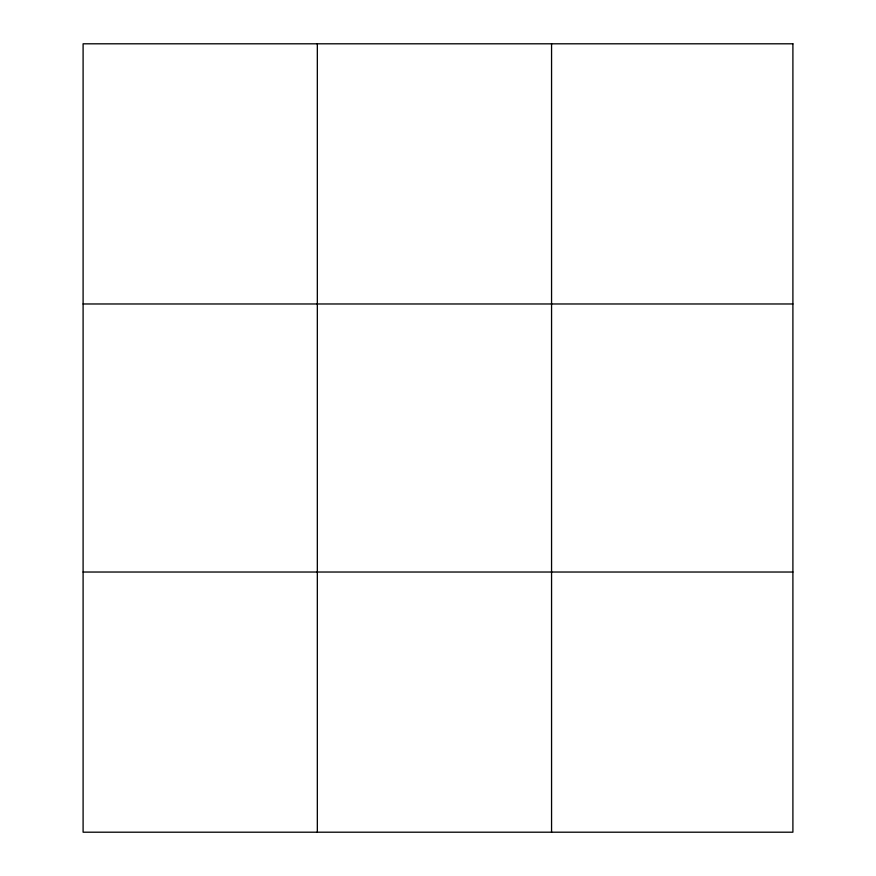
<?xml version="1.0" encoding="UTF-8"?>
<svg xmlns="http://www.w3.org/2000/svg" width="876" height="876" viewBox="0 0 876 876"><rect width="100%" height="100%" fill="white"/><g stroke="black" fill="none" stroke-linecap="round" stroke-linejoin="round"><path stroke-width="1.31" d="M317.331 43.8L317.331 832.2M551.562 43.8L551.562 832.2M83.1 303.972L792.9 303.972M83.1 572.028L792.9 572.028M792.9 43.8L792.9 832.2L83.1 832.2L83.1 43.8L792.9 43.8"/></g></svg>
